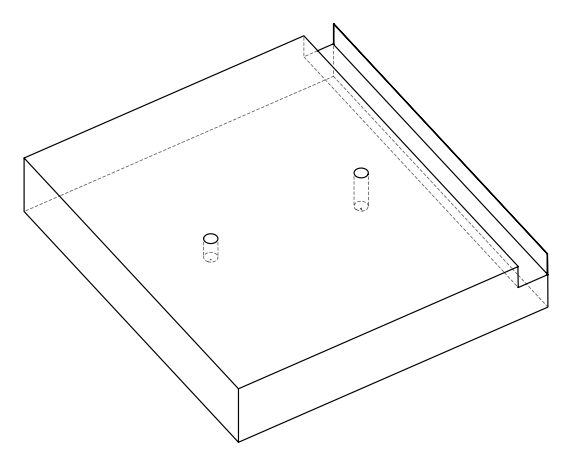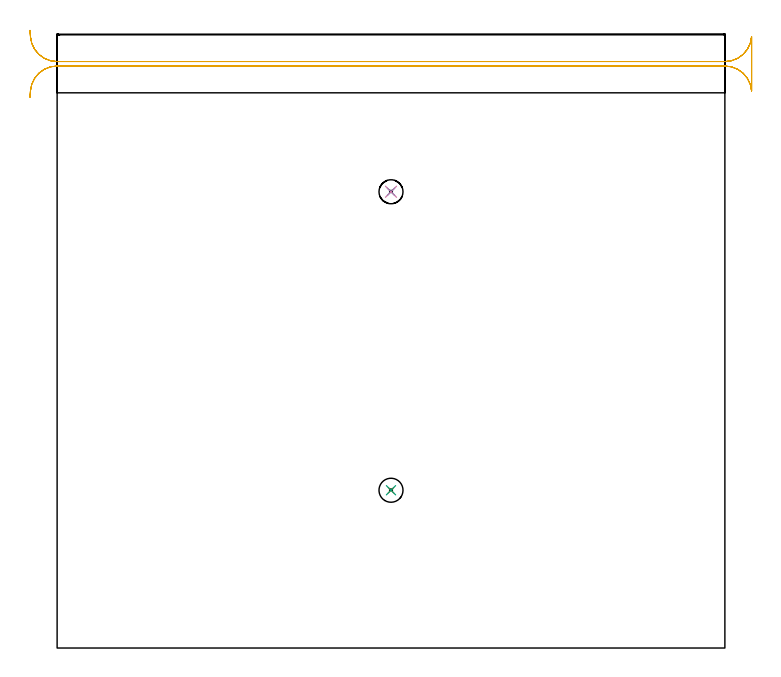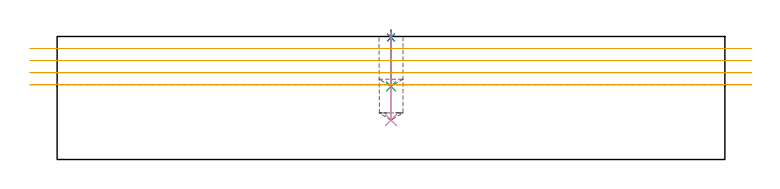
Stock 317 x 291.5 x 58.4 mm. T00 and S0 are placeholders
(PLAN: 5 operations, 2 tool changes, 6.3 min)
(1 SPOT_DRILL | STEP1POCKET | NXT0321_9005460120000 | 0.03 min | 1 mm3)
(2 SPOT_DRILL_1 | STEP1POCKET_1 | NXT0321_9005460120000 | 0.03 min | 1 mm3)
(3 DRILL_BLIND_HOLE_INTO_CENTER | STEP1POCKET | UGT0301_225 | 0.1 min | 2179 mm3)
(4 DRILL_BLIND_HOLE_INTO_CENTER_1 | STEP1POCKET_1 | UGT0301_225 | 0.17 min | 3809 mm3)
(5 MILL_RECTANGULAR_SLOT | SLOT_RECTANGULAR | UGT0201_109 | Follow Part, ap 6.35, ae 75% | 6 min | 199781 mm3)
(TOOL NXT0321_9005460120000 | NC Spot Drill, 142deg, 12mm, Carbide, Uncoated | D12 PA142 FL30 Z2)
(TOOL UGT0301_225 | Twist Drill 11.4 mm | D11.4 PA118 FL92 Z2)
(TOOL UGT0201_109 | End Mill 25.4 mm | D25.4 FL25 Z2)
(OP 1 SPOT_DRILL)
G17 G21 G94 G90
T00 M6
G54
G17 G0 G90 X158.5 Y74.9 S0 M3
G43 Z68.4 H0
G94 G81 G98 Z57.909 F250. R61.4
G80
M5
M2
(OP 2 SPOT_DRILL_1)
G17 G21 G94 G90
T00 M6
G54
G17 G0 G90 X158.5 Y216.6 S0 M3
G43 Z68.4 H0
G94 G81 G98 Z57.909 F250. R61.4
G80
M5
M2
(OP 3 DRILL_BLIND_HOLE_INTO_CENTER)
G17 G21 G94 G90
T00 M6
G54
G17 G0 G90 X158.5 Y74.9 S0 M3
G43 Z68.4 H0
G94 G81 G98 Z34.7 F250. R60.4
G80
M5
M2
(OP 4 DRILL_BLIND_HOLE_INTO_CENTER_1)
G17 G21 G94 G90
T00 M6
G54
G17 G0 G90 X158.5 Y216.6 S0 M3
G43 Z68.4 H0
G94 G81 G98 Z18.7 F250. R60.4
G80
M5
M2
(OP 5 MILL_RECTANGULAR_SLOT)
G17 G21 G94 G90
T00 M6
G54
G17 G0 G90 X-12.876 Y261.479 S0 M3
G43 Z68.4 H0
Z52.675
G94 G1 X-12.67 Y264.472 F250.
G2 X0. Y276.3 R12.7 F500.
G1 X317.
G2 X329.67 Y264.472 R12.7
G1 X329.7
Y290.228
X329.67
G2 X317. Y278.4 R12.7
G1 X0.
G2 X-12.67 Y290.228 R12.7
G1 X-12.876 Y293.221 F250.
G0 Y261.479 Z46.95
G1 X-12.67 Y264.472
G2 X0. Y276.3 R12.7 F500.
G1 X317.
G2 X329.67 Y264.472 R12.7
G1 X329.7
Y290.228
X329.67
G2 X317. Y278.4 R12.7
G1 X0.
G2 X-12.67 Y290.228 R12.7
G1 X-12.876 Y293.221 F250.
G0 Y261.479 Z41.225
G1 X-12.67 Y264.472
G2 X0. Y276.3 R12.7 F500.
G1 X317.
G2 X329.67 Y264.472 R12.7
G1 X329.7
Y290.228
X329.67
G2 X317. Y278.4 R12.7
G1 X0.
G2 X-12.67 Y290.228 R12.7
G1 X-12.876 Y293.221 F250.
G0 Y261.479 Z35.5
G1 X-12.67 Y264.472
G2 X0. Y276.3 R12.7 F500.
G1 X317.
G2 X329.67 Y264.472 R12.7
G1 X329.7
Y290.228
X329.67
G2 X317. Y278.4 R12.7
G1 X0.
G2 X-12.67 Y290.228 R12.7
G1 X-12.876 Y293.221 F250.
G0 Z68.4
M5
M2
